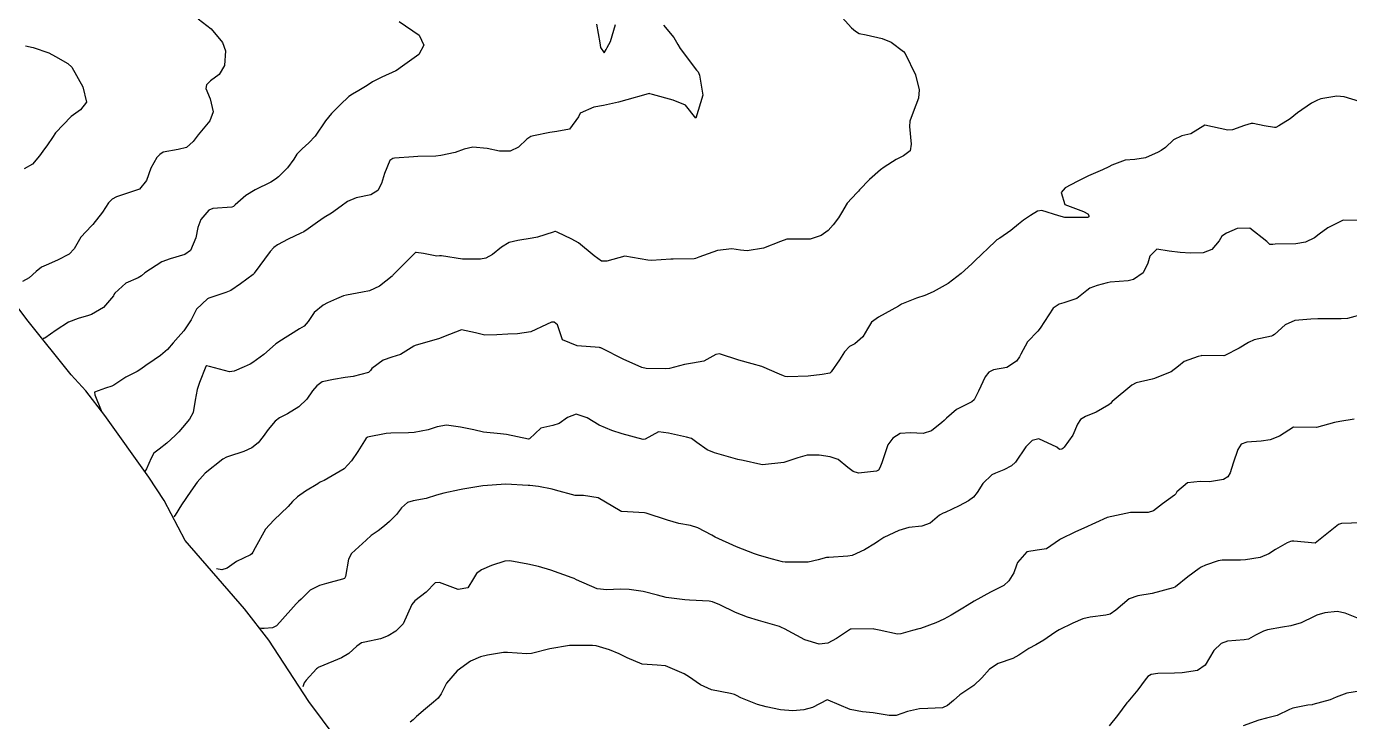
# Model space of a CAD drawing. Header units: metres. Extents: x 318500 to 325275, y 7408834 to 7428799.
# Drawn here: x 319662.7 to 319777, y 7411114.5 to 7411174.5 of the extents above; entities that cross this region are included whole.
import ezdxf

# ---------------------------------------------------------------- set-up
doc = ezdxf.new("R2010")
doc.units = ezdxf.units.M
doc.header["$MEASUREMENT"] = 0
for name, color, linetype in [('Area', 45, 'Continuous'), ('Curvas de Nivel 1m', 11, 'Continuous'), ('Curvas de Nivel 5m', 15, 'Continuous'), ('Vias Secundárias', 230, 'Continuous')]:
    doc.layers.add(name, color=color, linetype=linetype)

msp = doc.modelspace()

# ---------------------------------------------------------------- linework, layer by layer
at = {"layer": 'Area'}
msp.add_lwpolyline([(319693.07, 7411108.2), (319687.06, 7411116.23), (319683.6, 7411121.53), (319681.52, 7411124.23), (319676.37, 7411130.13), (319674.56, 7411133.58), (319673.25, 7411135.6), (319669.42, 7411140.94), (319667.78, 7411143.07), (319666.51, 7411144.45), (319662.81, 7411149.09), (319649.71, 7411166.36)], dxfattribs=at)
at = {"layer": 'Curvas de Nivel 1m', "flags": 128}
for points, elevation in [([(319732.65, 7411175.9), (319733.98, 7411174.43), (319734.33, 7411174.12), (319734.63, 7411173.94), (319735.24, 7411173.8), (319736.62, 7411173.49), (319737.42, 7411173.19), (319738.48, 7411172.37), (319738.61, 7411172.19), (319739.5, 7411170.36), (319739.84, 7411169.07), (319739.77, 7411168.35), (319739.31, 7411167.13), (319739.03, 7411166.36), (319738.98, 7411165.9), (319739.14, 7411164.36), (319739.06, 7411163.79), (319738.48, 7411163.37), (319737.83, 7411163.03), (319736.81, 7411162.39), (319736.47, 7411162.15), (319735.54, 7411161.33), (319734.67, 7411160.42), (319734.57, 7411160.3), (319734.45, 7411160.17), (319733.6, 7411159.27), (319733.11, 7411158.44), (319732.86, 7411158), (319732.4, 7411157.4), (319731.95, 7411156.91), (319731.35, 7411156.47), (319730.39, 7411156.15), (319728.74, 7411156.15), (319728.39, 7411156.15), (319727.84, 7411155.96), (319726.38, 7411155.37), (319724.97, 7411155.14), (319724.38, 7411155.21), (319723.63, 7411155.32), (319722.38, 7411155.17), (319720.78, 7411154.6), (319720.49, 7411154.49), (319720.37, 7411154.47), (319718.57, 7411154.43), (319718.37, 7411154.42), (319716.69, 7411154.33), (319716.37, 7411154.36), (319714.37, 7411154.69), (319712.83, 7411154.25), (319712.36, 7411154.27), (319711.74, 7411154.73), (319710.38, 7411155.84), (319709.8, 7411156.17), (319708.54, 7411156.77), (319708.39, 7411156.82), (319708.34, 7411156.82), (319708.19, 7411156.77), (319706.83, 7411156.34), (319706.38, 7411156.24), (319705.13, 7411156.06), (319704.38, 7411155.88), (319703.72, 7411155.48), (319702.95, 7411154.84), (319702.36, 7411154.52), (319701.92, 7411154.42), (319700.36, 7411154.42), (319698.55, 7411154.71), (319698.36, 7411154.71), (319698.14, 7411154.68), (319696.98, 7411154.92), (319696.36, 7411155.01), (319696.29, 7411155), (319696.2, 7411154.93), (319694.34, 7411153.04), (319694.3, 7411153), (319694.27, 7411152.96), (319693.19, 7411152.11), (319692.32, 7411151.71), (319691.72, 7411151.59), (319690.31, 7411151.33), (319690.07, 7411151.26), (319689.45, 7411151.02), (319688.67, 7411150.67), (319688.3, 7411150.47), (319687.52, 7411149.82), (319687.02, 7411149.05), (319686.67, 7411148.66), (319686.27, 7411148.41), (319684.47, 7411147.3), (319684.26, 7411147.15), (319684.18, 7411147.09), (319683.17, 7411146.19), (319682.24, 7411145.5), (319682, 7411145.36), (319681.48, 7411145.13), (319680.6, 7411144.76), (319680.22, 7411144.71), (319678.49, 7411145.17), (319678.23, 7411145.23), (319678.19, 7411145.21), (319678.16, 7411145.17), (319677.62, 7411143.77), (319677.43, 7411143.18), (319677.25, 7411142.25), (319677.06, 7411141.19), (319676.76, 7411140.61), (319676.16, 7411139.88), (319675.83, 7411139.53), (319675.51, 7411139.21), (319674.8, 7411138.55), (319674.13, 7411138.03), (319673.68, 7411137.67), (319673.45, 7411137.23), (319673.03, 7411136.32), (319672.88, 7411136.08)], 807), ([(319694.88, 7411174.96), (319696.61, 7411173.79), (319697.02, 7411172.92), (319696.59, 7411172.12), (319694.96, 7411170.95), (319694.74, 7411170.8), (319694.58, 7411170.69), (319693.38, 7411170.16), (319692.56, 7411169.76), (319692.1, 7411169.45), (319691.39, 7411169), (319690.85, 7411168.7), (319690.54, 7411168.48), (319689.78, 7411167.77), (319689.03, 7411167.03), (319688.51, 7411166.37), (319687.61, 7411165.05), (319687.07, 7411164.48), (319686.48, 7411163.96), (319686.03, 7411163.51), (319685.76, 7411163.07), (319685.23, 7411162.31), (319684.45, 7411161.56), (319684.19, 7411161.35), (319683.78, 7411161.1), (319682.43, 7411160.42), (319681.63, 7411159.93), (319680.71, 7411159.14), (319680.57, 7411158.99), (319680.42, 7411158.92), (319678.77, 7411158.81), (319678.41, 7411158.67), (319677.72, 7411157.86), (319677.46, 7411157.18), (319677.29, 7411156.28), (319676.84, 7411155.19), (319676.36, 7411154.84), (319675.09, 7411154.47), (319674.35, 7411154.21), (319672.88, 7411153.24), (319672.6, 7411152.98), (319672.33, 7411152.82), (319671.24, 7411152.35), (319670.31, 7411151.49), (319670.22, 7411151.37), (319670.17, 7411151.28), (319669.33, 7411150.26), (319668.29, 7411149.64), (319668.03, 7411149.56), (319667.12, 7411149.32), (319666.28, 7411148.99), (319665.23, 7411148.31), (319664.26, 7411147.62), (319664.15, 7411147.58), (319664.12, 7411147.58), (319664.09, 7411147.59)], 809), ([(319717.74, 7411174.65), (319718.62, 7411173.57), (319718.96, 7411172.98), (319719.17, 7411172.63), (319720.58, 7411170.77), (319720.71, 7411170.61), (319720.85, 7411170.33), (319721.13, 7411168.6), (319720.53, 7411166.61), (319719.64, 7411167.73), (319718.55, 7411168.17), (319716.77, 7411168.66), (319716.55, 7411168.73), (319716.48, 7411168.74), (319716.21, 7411168.67), (319714.55, 7411168.2), (319713.84, 7411167.99), (319712.54, 7411167.72), (319711.7, 7411167.57), (319710.53, 7411167.04), (319710.37, 7411166.74), (319709.6, 7411165.67), (319708.51, 7411165.45), (319707.91, 7411165.38), (319706.5, 7411165.1), (319706.27, 7411165.04), (319705.92, 7411164.81), (319705.18, 7411164.12), (319704.48, 7411163.75), (319703.56, 7411163.76), (319702.49, 7411163.98), (319701.25, 7411164.11), (319700.49, 7411163.94), (319699.72, 7411163.65), (319698.48, 7411163.38), (319698.05, 7411163.33), (319696.48, 7411163.29), (319696.13, 7411163.28), (319694.47, 7411163.15), (319694.32, 7411163.12), (319694.08, 7411162.96), (319693.61, 7411161.82), (319693.35, 7411160.97), (319693.04, 7411160.37), (319692.43, 7411160), (319691.16, 7411159.73), (319690.42, 7411159.41), (319689.86, 7411159.02), (319689.03, 7411158.41), (319688.4, 7411158.02), (319687.81, 7411157.63), (319687.02, 7411157.05), (319686.65, 7411156.8), (319686.38, 7411156.67), (319685.28, 7411156.17), (319684.37, 7411155.67), (319684.03, 7411155.43), (319683.72, 7411155.1), (319682.34, 7411153.22), (319682.3, 7411153.16), (319682.26, 7411153.12), (319681.17, 7411152.29), (319680.32, 7411151.74), (319679.9, 7411151.56), (319678.68, 7411151.16), (319678.42, 7411151.06), (319678.31, 7411151), (319677.37, 7411150.11), (319676.9, 7411149.19), (319676.27, 7411148.25), (319675.76, 7411147.71), (319675.35, 7411147.21), (319674.84, 7411146.63), (319674.24, 7411146.11), (319673.71, 7411145.75), (319672.98, 7411145.24), (319672.55, 7411144.92), (319672.22, 7411144.73), (319671.24, 7411144.24), (319670.2, 7411143.54), (319670.03, 7411143.45), (319669.49, 7411143.29), (319668.55, 7411142.95), (319668.58, 7411142.71), (319669.13, 7411141.35)], 808), ([(319711.94, 7411174.73), (319712.21, 7411173.13), (319712.27, 7411172.72), (319712.6, 7411172.26), (319712.78, 7411172.55), (319712.86, 7411172.72), (319713.15, 7411173.25), (319713.57, 7411174.71)], 808), ([(319662.59, 7411172.85), (319663.25, 7411172.71), (319664.59, 7411172.25), (319665.18, 7411171.95), (319666.23, 7411171.34), (319666.58, 7411171.01), (319667.52, 7411169.32), (319667.84, 7411168), (319667.32, 7411167.32), (319666.51, 7411166.77), (319665.18, 7411165.35), (319664.9, 7411164.95), (319664.48, 7411164.32), (319664.08, 7411163.76), (319663.79, 7411163.37), (319663.19, 7411162.64), (319662.45, 7411162.23)], 811), ([(319778.55, 7411167.84), (319776.56, 7411168.46), (319775.92, 7411168.51), (319774.56, 7411168.28), (319774.27, 7411168.17), (319773.75, 7411167.9), (319772.54, 7411167.08), (319771.89, 7411166.57), (319770.92, 7411165.94), (319770.65, 7411165.82), (319770.53, 7411165.81), (319769.65, 7411165.95), (319768.71, 7411166.15), (319768.53, 7411166.15), (319767.94, 7411165.98), (319766.9, 7411165.62), (319766.52, 7411165.59), (319764.53, 7411166.02), (319763.3, 7411165.25), (319762.52, 7411165.08), (319761.82, 7411164.75), (319761.12, 7411164.07), (319760.75, 7411163.82), (319760.49, 7411163.69), (319759.39, 7411163.19), (319758.48, 7411163.03), (319757.62, 7411162.98), (319756.48, 7411162.56), (319756.21, 7411162.4), (319755.66, 7411162.14), (319754.46, 7411161.63), (319753.49, 7411161.14), (319752.45, 7411160.59), (319752.11, 7411160.19), (319752.43, 7411159.15), (319754.03, 7411158.56), (319754.42, 7411158.34), (319754.53, 7411158.16), (319754.49, 7411158.08), (319754.42, 7411158.04), (319752.57, 7411158.03), (319752.42, 7411158.04), (319751.91, 7411158.19), (319750.43, 7411158.63), (319750.06, 7411158.58), (319749.44, 7411158.22), (319748.84, 7411157.8), (319748.41, 7411157.47), (319747.74, 7411156.91), (319746.81, 7411156.26), (319746.55, 7411156.09), (319746.39, 7411155.96), (319744.63, 7411154.29), (319744.5, 7411154.16), (319744.37, 7411154.03), (319743.46, 7411153.2), (319742.34, 7411152.32), (319741.05, 7411151.62), (319740.32, 7411151.3), (319739.61, 7411151.06), (319738.31, 7411150.55), (319738.2, 7411150.48), (319738.04, 7411150.37), (319736.3, 7411149.43), (319735.72, 7411148.98), (319735.35, 7411148.41), (319734.96, 7411147.73), (319734.27, 7411147.12), (319733.81, 7411146.89), (319733.37, 7411146.43), (319732.94, 7411145.74), (319732.23, 7411144.71), (319732.09, 7411144.6), (319731.45, 7411144.46), (319730.23, 7411144.33), (319728.47, 7411144.26), (319728.23, 7411144.31), (319728.09, 7411144.36), (319727.74, 7411144.51), (319726.24, 7411145.17), (319725.38, 7411145.4), (319724.25, 7411145.71), (319722.58, 7411146.25), (319722.25, 7411146.21), (319721.21, 7411145.63), (319720.24, 7411145.45), (319719.54, 7411145.33), (319718.24, 7411145), (319717.92, 7411144.96), (319716.23, 7411144.98), (319715.84, 7411145.07), (319714.25, 7411145.79), (319712.42, 7411146.72), (319712.31, 7411146.77), (319712.26, 7411146.78), (319712.19, 7411146.79), (319710.26, 7411146.96), (319708.99, 7411147.48), (319708.57, 7411148.77), (319708.28, 7411148.99), (319708.05, 7411149), (319707.6, 7411148.78), (319706.27, 7411148.16), (319705.1, 7411147.99), (319704.27, 7411147.96), (319703.32, 7411147.89), (319702.27, 7411147.86), (319701.47, 7411148.06), (319700.27, 7411148.33), (319699.23, 7411147.93), (319698.27, 7411147.54), (319696.34, 7411147.01), (319696.26, 7411146.99), (319696.14, 7411146.93), (319694.99, 7411146.21), (319694.25, 7411145.97), (319693.5, 7411145.71), (319692.5, 7411144.98), (319692.39, 7411144.82), (319692.22, 7411144.63), (319690.91, 7411144.31), (319690.22, 7411144.22), (319689.2, 7411144.04), (319688.21, 7411143.83), (319687.75, 7411143.5), (319687.38, 7411143.05), (319686.89, 7411142.35), (319686.19, 7411141.67), (319685.23, 7411141.07), (319684.54, 7411140.72), (319684.17, 7411140.44), (319683.54, 7411139.72), (319683.12, 7411139.11), (319682.69, 7411138.56), (319682.14, 7411138.13), (319681.45, 7411137.81), (319680.12, 7411137.38), (319679.95, 7411137.32), (319679.64, 7411137.15), (319678.11, 7411135.96), (319677.42, 7411135.18), (319676.88, 7411134.39), (319676.07, 7411133.2), (319675.5, 7411132.32), (319675.41, 7411132.18)], 806), ([(319778.31, 7411149.72), (319776.85, 7411149.31), (319776.3, 7411149.27), (319775.73, 7411149.29), (319774.3, 7411149.27), (319773.67, 7411149.26), (319772.3, 7411149.15), (319771.47, 7411148.76), (319770.55, 7411147.94), (319770.4, 7411147.83), (319770.29, 7411147.79), (319768.79, 7411147.46), (319768.28, 7411147.24), (319767.5, 7411146.76), (319766.26, 7411146.12), (319766.17, 7411146.09), (319764.26, 7411146.1), (319764.19, 7411146.09), (319763.95, 7411146.02), (319762.72, 7411145.58), (319762.25, 7411145.2), (319761.61, 7411144.69), (319760.23, 7411144.16), (319760.17, 7411144.14), (319759.98, 7411144.08), (319758.58, 7411143.74), (319758.22, 7411143.56), (319756.51, 7411142.13), (319756.36, 7411141.98), (319756.21, 7411141.84), (319755.12, 7411141.22), (319754.19, 7411140.84), (319753.76, 7411140.59), (319753.51, 7411140.17), (319753.1, 7411139.24), (319752.37, 7411138.18), (319752.25, 7411138.07), (319752.15, 7411138.01), (319751.97, 7411138), (319751.73, 7411138.19), (319750.16, 7411138.9), (319749.6, 7411138.77), (319749.04, 7411138.23), (319748.14, 7411136.91), (319747.81, 7411136.57), (319747.14, 7411136.25), (319746.43, 7411135.96), (319746.12, 7411135.79), (319745.33, 7411135.05), (319744.85, 7411134.28), (319744.51, 7411133.87), (319744.09, 7411133.57), (319743.27, 7411133.12), (319742.07, 7411132.56), (319741.9, 7411132.49), (319741.59, 7411132.32), (319740.77, 7411131.62), (319740.06, 7411131.37), (319738.94, 7411131.24), (319738.06, 7411130.99), (319736.77, 7411130.39), (319736.34, 7411130.1), (319736.04, 7411129.9), (319735.11, 7411129.33), (319734.03, 7411128.85), (319733.67, 7411128.78), (319732.02, 7411128.67), (319731.83, 7411128.65), (319731.1, 7411128.46), (319730.22, 7411128.27), (319730.02, 7411128.26), (319728.25, 7411128.27), (319728.02, 7411128.29), (319727.16, 7411128.51), (319726.02, 7411128.84), (319725.59, 7411128.98), (319724.04, 7411129.58), (319722.2, 7411130.42), (319722.05, 7411130.5), (319721.89, 7411130.58), (319720.68, 7411131.22), (319720.06, 7411131.43), (319719.04, 7411131.61), (319718.06, 7411131.88), (319716.23, 7411132.5), (319716.07, 7411132.53), (319714.13, 7411132.63), (319714.07, 7411132.64), (319713.98, 7411132.69), (319712.09, 7411133.81), (319710.8, 7411134.02), (319710.09, 7411134.03), (319708.38, 7411134.48), (319708.1, 7411134.57), (319706.93, 7411134.79), (319706.18, 7411134.88), (319706.1, 7411134.88), (319706.02, 7411134.89), (319704.1, 7411135), (319702.1, 7411134.85), (319700.39, 7411134.58), (319700.09, 7411134.52), (319698.75, 7411134.23), (319698.09, 7411134.04), (319697.22, 7411133.77), (319696.08, 7411133.57), (319695.6, 7411133.42), (319695.08, 7411132.94), (319694.64, 7411132.37), (319694.05, 7411131.78), (319693.62, 7411131.39), (319693.07, 7411130.97), (319692.47, 7411130.55), (319692.03, 7411130.15), (319690.76, 7411129), (319690.5, 7411128.52), (319690.24, 7411127.01), (319690.14, 7411126.85), (319689.99, 7411126.78), (319688.59, 7411126.42), (319687.98, 7411126.24), (319687.18, 7411125.84), (319686.41, 7411125.06), (319686.17, 7411124.85), (319685.96, 7411124.66), (319684.57, 7411123.08), (319684.27, 7411122.75), (319683.93, 7411122.58), (319683.22, 7411122.52), (319682.97, 7411122.53), (319682.83, 7411122.57)], 804), ([(319777.42, 7411140.62), (319776.19, 7411140.42), (319775.73, 7411140.32), (319774.18, 7411139.89), (319772.18, 7411139.92), (319770.96, 7411139.14), (319770.16, 7411138.82), (319769.4, 7411138.71), (319768.16, 7411138.64), (319767.67, 7411138.46), (319767.36, 7411137.98), (319766.96, 7411136.81), (319766.71, 7411135.99), (319766.5, 7411135.62), (319766.12, 7411135.41), (319764.93, 7411135.2), (319764.12, 7411135.22), (319763.03, 7411135.12), (319762.1, 7411134.34), (319762, 7411134.15), (319761.89, 7411134.05), (319760.87, 7411133.29), (319760.08, 7411132.68), (319759.61, 7411132.55), (319758.08, 7411132.56), (319756.07, 7411132.13), (319754.06, 7411131.2), (319753.34, 7411130.88), (319752.05, 7411130.24), (319751.97, 7411130.18), (319750.83, 7411129.41), (319750.04, 7411129.31), (319749.12, 7411129.14), (319748.34, 7411128.24), (319748.25, 7411128), (319748.01, 7411127.35), (319747.58, 7411126.66), (319747.14, 7411126.25), (319746.39, 7411125.86), (319745.98, 7411125.67), (319744.58, 7411124.89), (319743.97, 7411124.52), (319743.61, 7411124.3), (319742.58, 7411123.69), (319741.96, 7411123.35), (319741.26, 7411123.02), (319739.94, 7411122.53), (319739.79, 7411122.49), (319739.25, 7411122.35), (319738.24, 7411122.06), (319737.94, 7411122.05), (319736.38, 7411122.39), (319735.94, 7411122.48), (319735.85, 7411122.49), (319733.94, 7411122.47), (319733.89, 7411122.47), (319733.79, 7411122.42), (319732.69, 7411121.68), (319731.92, 7411121.27), (319731.19, 7411121.19), (319729.93, 7411121.56), (319728.19, 7411122.5), (319727.94, 7411122.62), (319727.76, 7411122.69), (319725.95, 7411123.21), (319724.98, 7411123.52), (319723.96, 7411123.9), (319722.61, 7411124.57), (319721.96, 7411124.84), (319721.66, 7411124.89), (319719.97, 7411124.98), (319719.58, 7411125), (319717.97, 7411125.2), (319717.22, 7411125.4), (319715.98, 7411125.74), (319714.77, 7411125.89), (319713.98, 7411125.92), (319712.83, 7411125.86), (319711.98, 7411125.96), (319710.2, 7411126.74), (319709.99, 7411126.85), (319709.82, 7411126.91), (319708, 7411127.56), (319706.91, 7411127.88), (319706.01, 7411128.08), (319704.45, 7411128.38), (319704.01, 7411128.36), (319702.86, 7411127.98), (319702, 7411127.6), (319701.57, 7411127.28), (319701.3, 7411126.86), (319700.8, 7411126.05), (319699.98, 7411125.89), (319698.37, 7411126.51), (319697.98, 7411126.48), (319697.21, 7411125.68), (319696.23, 7411124.93), (319695.96, 7411124.61), (319695.21, 7411122.94), (319694.59, 7411122.29), (319693.92, 7411121.91), (319693.25, 7411121.64), (319691.92, 7411121.36), (319691.62, 7411121.28), (319691.23, 7411120.99), (319690.54, 7411120.36), (319689.89, 7411119.99), (319689.2, 7411119.71), (319687.88, 7411119.15), (319687.81, 7411119.11), (319687.73, 7411119.04), (319686.85, 7411118.07), (319686.67, 7411117.84), (319686.54, 7411117.48)], 803), ([(319778.07, 7411131.67), (319776.32, 7411131.61), (319776.07, 7411131.51), (319774.05, 7411129.89), (319772.2, 7411130.07), (319772.05, 7411130.07), (319771.93, 7411130.04), (319771.65, 7411129.92), (319770.62, 7411129.36), (319770.04, 7411128.99), (319769.31, 7411128.67), (319768.03, 7411128.45), (319767.59, 7411128.42), (319766.03, 7411128.42), (319765.66, 7411128.37), (319764.59, 7411128.01), (319764.2, 7411127.83), (319764.02, 7411127.71), (319763.05, 7411126.99), (319761.99, 7411126.14), (319761.93, 7411126.11), (319761.77, 7411126.05), (319759.98, 7411125.55), (319758.72, 7411125.36), (319757.98, 7411125.08), (319756.82, 7411124.12), (319756.33, 7411123.76), (319755.96, 7411123.67), (319754.6, 7411123.51), (319753.96, 7411123.36), (319753.12, 7411123), (319751.94, 7411122.42), (319751.79, 7411122.34), (319751.56, 7411122.19), (319750.6, 7411121.53), (319749.92, 7411121.12), (319749.32, 7411120.81), (319748.43, 7411120.23), (319747.91, 7411119.94), (319746.65, 7411119.51), (319745.9, 7411119.03), (319745.23, 7411118.27), (319744.56, 7411117.6), (319743.87, 7411117.15), (319743.35, 7411116.81), (319742.78, 7411116.31), (319742.28, 7411115.89), (319741.85, 7411115.69), (319740.57, 7411115.61), (319739.85, 7411115.59), (319738.83, 7411115.37), (319737.84, 7411115.02), (319737.22, 7411115), (319735.84, 7411115.25), (319734.92, 7411115.33), (319733.85, 7411115.54), (319731.96, 7411116.35), (319731.86, 7411116.36), (319730.61, 7411115.71), (319729.85, 7411115.5), (319728.91, 7411115.42), (319727.85, 7411115.5), (319726.59, 7411115.77), (319725.85, 7411115.97), (319724.42, 7411116.55), (319724.05, 7411116.75), (319723.86, 7411116.83), (319723.51, 7411116.92), (319721.87, 7411117.23), (319720.93, 7411117.66), (319719.88, 7411118.39), (319719.75, 7411118.48), (319719.52, 7411118.62), (319717.89, 7411119.3), (319717.18, 7411119.36), (319715.89, 7411119.46), (319714.58, 7411120), (319713.9, 7411120.35), (319713.06, 7411120.7), (319711.91, 7411121.02), (319711.59, 7411121.05), (319709.91, 7411121.07), (319709.61, 7411121.05), (319707.91, 7411120.77), (319706.32, 7411120.37), (319705.9, 7411120.35), (319704.25, 7411120.47), (319703.9, 7411120.46), (319702.51, 7411120.23), (319701.9, 7411120.09), (319701.03, 7411119.72), (319699.88, 7411118.88), (319698.96, 7411117.8), (319698.51, 7411116.89), (319698.24, 7411116.51), (319697.85, 7411116.17), (319697.15, 7411115.6), (319696.38, 7411114.92), (319696.1, 7411114.65), (319695.82, 7411114.44)], 802), ([(319777.96, 7411123.33), (319776.66, 7411123.85), (319775.97, 7411124), (319774.9, 7411123.88), (319774.19, 7411123.67), (319773.97, 7411123.57), (319772.84, 7411123.02), (319771.95, 7411122.77), (319771.23, 7411122.65), (319769.95, 7411122.41), (319769.59, 7411122.3), (319768.9, 7411121.96), (319768.28, 7411121.62), (319767.93, 7411121.55), (319766.49, 7411121.44), (319765.93, 7411121.22), (319765.29, 7411120.63), (319764.92, 7411120.01), (319764.56, 7411119.36), (319763.9, 7411118.9), (319762.55, 7411118.7), (319761.9, 7411118.66), (319760.47, 7411118.64), (319759.89, 7411118.56), (319759.6, 7411118.38), (319759.37, 7411118.09), (319758.73, 7411117.24), (319757.86, 7411116.2), (319757.82, 7411116.15), (319757.77, 7411116.1), (319756.96, 7411115), (319756.26, 7411114.12)], 801)]:
    msp.add_lwpolyline(points, dxfattribs=dict(at, elevation=elevation))
at = {"layer": 'Curvas de Nivel 5m', "flags": 128}
for points, elevation in [([(319677.5, 7411175.19), (319678.62, 7411174.32), (319679.61, 7411173.15), (319679.86, 7411172.42), (319679.79, 7411171.15), (319679.33, 7411170.4), (319678.56, 7411169.83), (319678.23, 7411169.5), (319678.16, 7411169.18), (319678.54, 7411168.28), (319678.8, 7411167.17), (319678.51, 7411166.38), (319677.51, 7411165.18), (319677.08, 7411164.6), (319676.48, 7411164.08), (319675.76, 7411163.92), (319674.48, 7411163.69), (319674.2, 7411163.49), (319673.94, 7411163.23), (319673.4, 7411162.29), (319673.04, 7411161.24), (319672.43, 7411160.49), (319671.23, 7411160.07), (319670.43, 7411159.83), (319670.08, 7411159.63), (319669.76, 7411159.29), (319669.22, 7411158.48), (319668.39, 7411157.42), (319668.34, 7411157.36), (319668.28, 7411157.3), (319667.35, 7411156.34), (319666.77, 7411155.32), (319666.36, 7411154.87), (319665.34, 7411154.34), (319664.35, 7411153.93), (319663.97, 7411153.74), (319663.5, 7411153.37), (319662.88, 7411152.83), (319662.33, 7411152.5)], 810), ([(319778.42, 7411157.76), (319776.49, 7411157.79), (319776.42, 7411157.78), (319775.14, 7411157.15), (319774.4, 7411156.58), (319774.01, 7411156.28), (319773.21, 7411155.91), (319772.39, 7411155.77), (319770.6, 7411155.73), (319770.39, 7411155.7), (319770.15, 7411155.71), (319769.89, 7411155.95), (319768.41, 7411157.1), (319767.32, 7411157.08), (319766.4, 7411156.69), (319765.99, 7411156.41), (319765.76, 7411156.01), (319765.12, 7411155.27), (319764.38, 7411154.99), (319763.29, 7411154.95), (319762.38, 7411155), (319761.45, 7411155.13), (319760.38, 7411155.31), (319759.76, 7411154.7), (319759.59, 7411154.09), (319759.2, 7411153.25), (319758.35, 7411152.67), (319757.88, 7411152.57), (319756.34, 7411152.44), (319756.08, 7411152.39), (319755.21, 7411152.15), (319754.57, 7411151.92), (319754.33, 7411151.73), (319753.46, 7411151.03), (319752.32, 7411150.66), (319751.94, 7411150.56), (319751.41, 7411150.19), (319750.29, 7411148.48), (319750.07, 7411148.21), (319749.2, 7411147.3), (319748.61, 7411146.23), (319748.5, 7411146), (319748.25, 7411145.61), (319747.41, 7411145.08), (319746.24, 7411144.87), (319745.84, 7411144.66), (319745.54, 7411144.27), (319744.96, 7411143.03), (319744.58, 7411142.28), (319744.38, 7411142.11), (319744.21, 7411142.03), (319743.06, 7411141.45), (319742.19, 7411140.7), (319741.99, 7411140.51), (319741.78, 7411140.32), (319740.9, 7411139.61), (319740.17, 7411139.37), (319739.08, 7411139.44), (319738.17, 7411139.37), (319737.56, 7411138.98), (319737.12, 7411138.39), (319736.59, 7411136.85), (319736.43, 7411136.4), (319736.3, 7411136.22), (319736.13, 7411136.11), (319734.58, 7411135.96), (319734.13, 7411136.1), (319733.66, 7411136.43), (319732.83, 7411137.13), (319732.14, 7411137.37), (319731.18, 7411137.51), (319730.14, 7411137.5), (319729.35, 7411137.28), (319728.13, 7411136.88), (319726.28, 7411136.67), (319726.13, 7411136.69), (319724.62, 7411137.03), (319724.14, 7411137.14), (319723.35, 7411137.36), (319722.14, 7411137.69), (319721.5, 7411137.95), (319720.62, 7411138.6), (319720.15, 7411138.93), (319719.7, 7411139.07), (319718.16, 7411139.41), (319717.29, 7411139.52), (319716.15, 7411138.88), (319715.96, 7411138.86), (319714.16, 7411139.36), (319713.25, 7411139.62), (319712.17, 7411140.09), (319711.13, 7411140.73), (319710.18, 7411141.04), (319709.43, 7411140.75), (319708.71, 7411140.23), (319708.17, 7411140.07), (319707.12, 7411139.83), (319706.15, 7411138.92), (319706.06, 7411138.89), (319704.16, 7411139.29), (319703.65, 7411139.34), (319702.16, 7411139.5), (319701.34, 7411139.69), (319700.17, 7411139.93), (319698.98, 7411140.08), (319698.17, 7411139.96), (319697.39, 7411139.68), (319696.16, 7411139.45), (319695.67, 7411139.42), (319694.16, 7411139.41), (319693.75, 7411139.37), (319692.15, 7411139.06), (319692.1, 7411139.04), (319692.03, 7411138.98), (319691.3, 7411137.83), (319690.77, 7411137), (319690.11, 7411136.33), (319688.39, 7411135.32), (319688.1, 7411135.19), (319688, 7411135.14), (319687.85, 7411135.04), (319686.77, 7411134.38), (319686.08, 7411133.89), (319685.66, 7411133.49), (319685.29, 7411133.07), (319684.05, 7411131.89), (319683.32, 7411131.1), (319682.42, 7411129.51), (319682.23, 7411129.12), (319682.14, 7411128.99), (319682.02, 7411128.9), (319680.82, 7411128.31), (319680, 7411127.74), (319679.55, 7411127.59), (319679.1, 7411127.69)], 805), ([(319777.88, 7411117.12), (319776.79, 7411116.94), (319775.87, 7411116.59), (319775.35, 7411116.38), (319773.86, 7411115.96), (319773.8, 7411115.95), (319773.42, 7411115.9), (319772.12, 7411115.65), (319771.85, 7411115.54), (319770.76, 7411115.02), (319769.84, 7411114.78), (319769.18, 7411114.61), (319767.83, 7411114.12)], 800)]:
    msp.add_lwpolyline(points, dxfattribs=dict(at, elevation=elevation))
at = {"layer": 'Vias Secundárias'}
msp.add_lwpolyline([(319901.81, 7411297.31, 0.031598), (319906.28, 7411271.94, -0.19738), (319903.15, 7411251.47, -0.214654), (319899.26, 7411248.77, 0.080805), (319893.42, 7411246.68), (319866.71, 7411239.38), (319847.9, 7411234.44), (319831.03, 7411227.12, 0.028546), (319817.99, 7411220.56, -0.063282), (319810.41, 7411217.38, -0.008706), (319792.35, 7411212.71, 0.005365), (319778.58, 7411209.24, 0.025826), (319759.19, 7411203.05, -0.020947), (319740.18, 7411196.78, -0.017014), (319717.41, 7411191.15, 0.024563), (319705.71, 7411188.06, -0.00713), (319683.7, 7411181.43, 0.003246), (319671.25, 7411177.78, -0.049254), (319645.33, 7411172.72)], format="xyb", dxfattribs=at)

doc.saveas('drawing.dxf')
